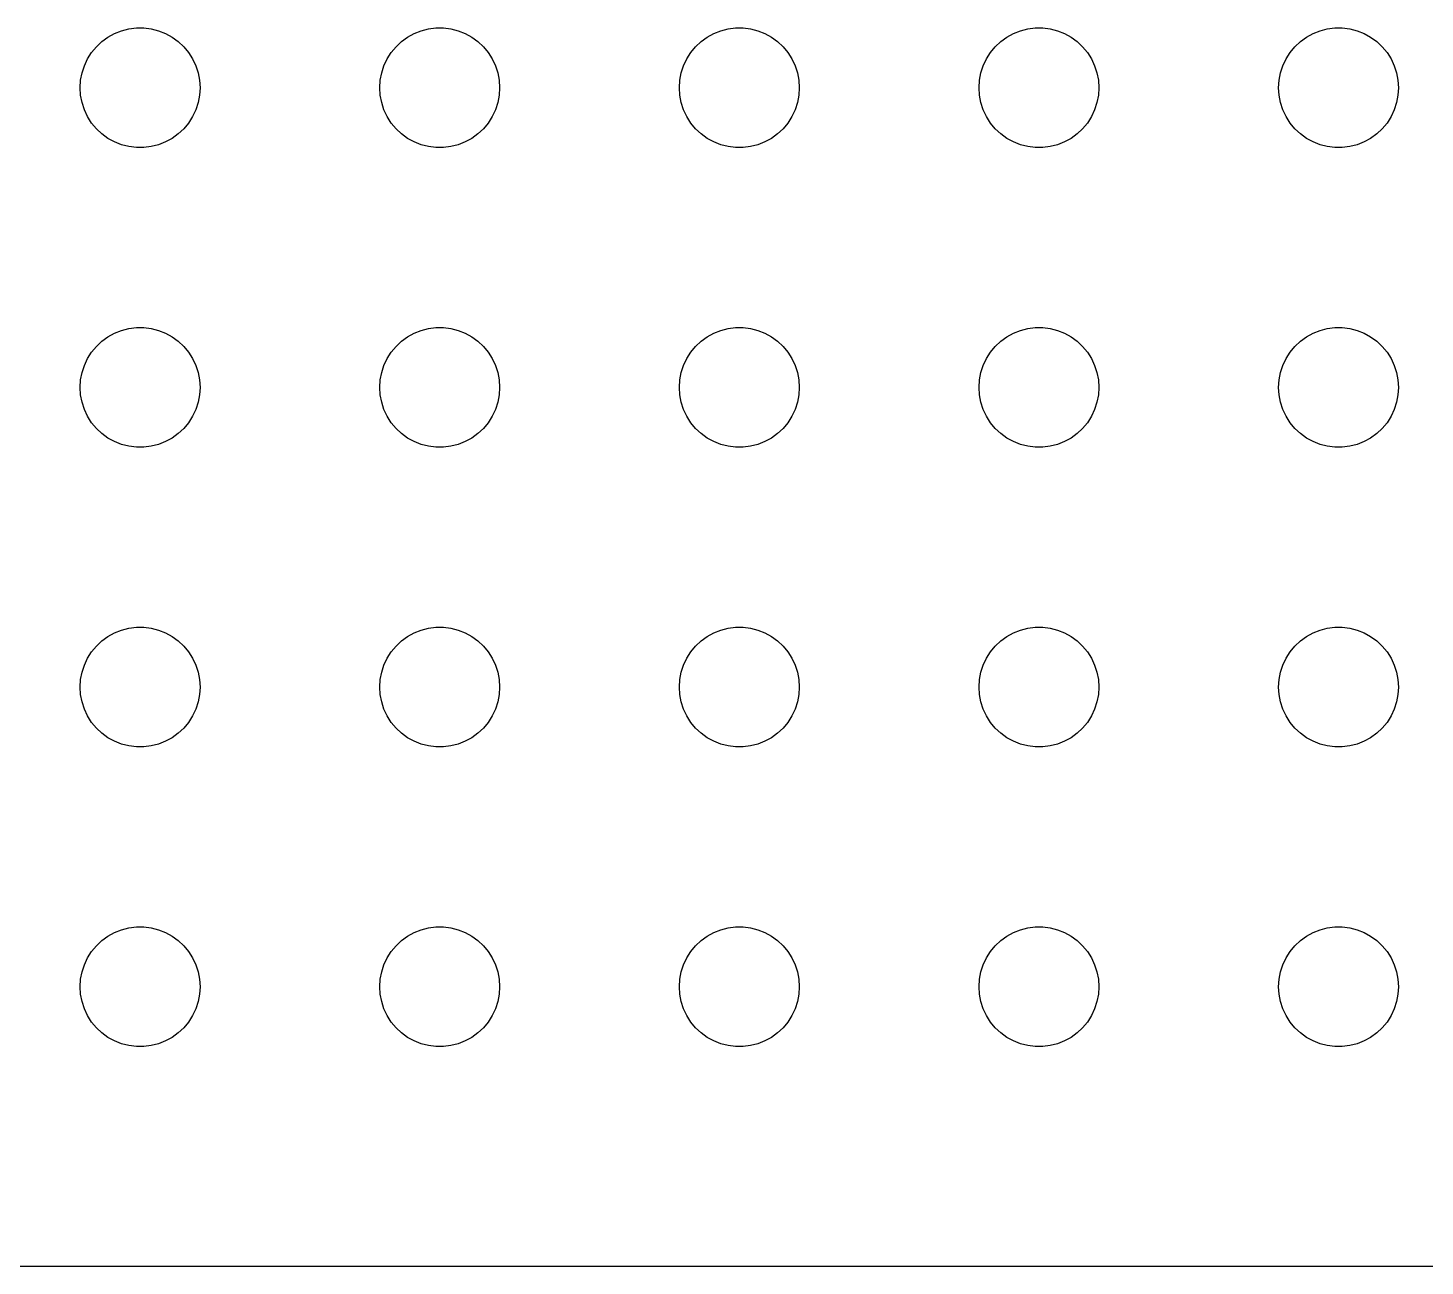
# Model space of a CAD drawing. Header units: metres. Extents: x -134 to 134, y -134 to 134.
# Drawn here: x -70.31 to -35.33, y -134.49 to -103.5 of the extents above; entities that cross this region are included whole.
import ezdxf

# ---------------------------------------------------------------- set-up
doc = ezdxf.new("R2010")
doc.units = ezdxf.units.M

msp = doc.modelspace()

# ---------------------------------------------------------------- linework, layer by layer
for p, q in [((-67.7811, -103.527), (-67.5942, -103.503)), ((-67.5942, -103.503), (-67.4058, -103.503)), ((-67.4058, -103.503), (-67.2189, -103.527)), ((-60.2811, -103.527), (-60.0942, -103.503)), ((-60.0942, -103.503), (-59.9058, -103.503)), ((-59.9058, -103.503), (-59.7189, -103.527)), ((-52.7811, -103.527), (-52.5942, -103.503)), ((-52.5942, -103.503), (-52.4058, -103.503)), ((-52.4058, -103.503), (-52.2189, -103.527)), ((-45.2811, -103.527), (-45.0942, -103.503)), ((-45.0942, -103.503), (-44.9058, -103.503)), ((-44.9058, -103.503), (-44.7189, -103.527)), ((-37.7811, -103.527), (-37.5942, -103.503)), ((-37.5942, -103.503), (-37.4058, -103.503)), ((-37.4058, -103.503), (-37.2189, -103.527)), ((-68.5934, -103.973), (-68.4561, -103.844)), ((-68.4561, -103.844), (-68.3037, -103.734)), ((-68.3037, -103.734), (-68.1387, -103.643)), ((-68.1387, -103.643), (-67.9635, -103.573)), ((-67.9635, -103.573), (-67.7811, -103.527)), ((-67.2189, -103.527), (-67.0365, -103.573)), ((-67.0365, -103.573), (-66.8613, -103.643)), ((-66.8613, -103.643), (-66.6963, -103.734)), ((-66.6963, -103.734), (-66.5439, -103.844)), ((-66.5439, -103.844), (-66.4065, -103.973)), ((-61.0934, -103.973), (-60.9561, -103.844)), ((-60.9561, -103.844), (-60.8037, -103.734)), ((-60.8037, -103.734), (-60.6387, -103.643)), ((-60.6387, -103.643), (-60.4635, -103.573)), ((-60.4635, -103.573), (-60.2811, -103.527)), ((-59.7189, -103.527), (-59.5365, -103.573)), ((-59.5365, -103.573), (-59.3613, -103.643)), ((-59.3613, -103.643), (-59.1963, -103.734)), ((-59.1963, -103.734), (-59.0439, -103.844)), ((-59.0439, -103.844), (-58.9065, -103.973)), ((-53.5934, -103.973), (-53.4561, -103.844)), ((-53.4561, -103.844), (-53.3037, -103.734)), ((-53.3037, -103.734), (-53.1387, -103.643)), ((-53.1387, -103.643), (-52.9635, -103.573)), ((-52.9635, -103.573), (-52.7811, -103.527)), ((-52.2189, -103.527), (-52.0365, -103.573)), ((-52.0365, -103.573), (-51.8613, -103.643)), ((-51.8613, -103.643), (-51.6963, -103.734)), ((-51.6963, -103.734), (-51.5439, -103.844)), ((-51.5439, -103.844), (-51.4065, -103.973)), ((-46.0934, -103.973), (-45.9561, -103.844)), ((-45.9561, -103.844), (-45.8037, -103.734)), ((-45.8037, -103.734), (-45.6387, -103.643)), ((-45.6387, -103.643), (-45.4635, -103.573)), ((-45.4635, -103.573), (-45.2811, -103.527)), ((-44.7189, -103.527), (-44.5365, -103.573)), ((-44.5365, -103.573), (-44.3613, -103.643)), ((-44.3613, -103.643), (-44.1963, -103.734)), ((-44.1963, -103.734), (-44.0439, -103.844)), ((-44.0439, -103.844), (-43.9065, -103.973)), ((-38.5934, -103.973), (-38.4561, -103.844)), ((-38.4561, -103.844), (-38.3037, -103.734)), ((-38.3037, -103.734), (-38.1387, -103.643)), ((-38.1387, -103.643), (-37.9635, -103.573)), ((-37.9635, -103.573), (-37.7811, -103.527)), ((-37.2189, -103.527), (-37.0365, -103.573)), ((-37.0365, -103.573), (-36.8613, -103.643)), ((-36.8613, -103.643), (-36.6963, -103.734)), ((-36.6963, -103.734), (-36.5439, -103.844)), ((-36.5439, -103.844), (-36.4065, -103.973)), ((-68.8145, -104.277), (-68.7135, -104.118)), ((-68.7135, -104.118), (-68.5934, -103.973)), ((-66.4065, -103.973), (-66.2865, -104.118)), ((-66.2865, -104.118), (-66.1855, -104.277)), ((-61.3145, -104.277), (-61.2135, -104.118)), ((-61.2135, -104.118), (-61.0934, -103.973)), ((-58.9065, -103.973), (-58.7865, -104.118)), ((-58.7865, -104.118), (-58.6855, -104.277)), ((-53.8145, -104.277), (-53.7135, -104.118)), ((-53.7135, -104.118), (-53.5934, -103.973)), ((-51.4065, -103.973), (-51.2865, -104.118)), ((-51.2865, -104.118), (-51.1855, -104.277)), ((-46.3145, -104.277), (-46.2135, -104.118)), ((-46.2135, -104.118), (-46.0934, -103.973)), ((-43.9065, -103.973), (-43.7865, -104.118)), ((-43.7865, -104.118), (-43.6855, -104.277)), ((-38.8145, -104.277), (-38.7135, -104.118)), ((-38.7135, -104.118), (-38.5934, -103.973)), ((-36.4065, -103.973), (-36.2865, -104.118)), ((-36.2865, -104.118), (-36.1855, -104.277)), ((-68.9529, -104.627), (-68.8947, -104.448)), ((-68.8947, -104.448), (-68.8145, -104.277)), ((-66.1855, -104.277), (-66.1053, -104.448)), ((-66.1053, -104.448), (-66.0471, -104.627)), ((-61.4529, -104.627), (-61.3947, -104.448)), ((-61.3947, -104.448), (-61.3145, -104.277)), ((-58.6855, -104.277), (-58.6053, -104.448)), ((-58.6053, -104.448), (-58.5471, -104.627)), ((-53.9529, -104.627), (-53.8947, -104.448)), ((-53.8947, -104.448), (-53.8145, -104.277)), ((-51.1855, -104.277), (-51.1053, -104.448)), ((-51.1053, -104.448), (-51.0471, -104.627)), ((-46.4529, -104.627), (-46.3947, -104.448)), ((-46.3947, -104.448), (-46.3145, -104.277)), ((-43.6855, -104.277), (-43.6053, -104.448)), ((-43.6053, -104.448), (-43.5471, -104.627)), ((-38.9529, -104.627), (-38.8947, -104.448)), ((-38.8947, -104.448), (-38.8145, -104.277)), ((-36.1855, -104.277), (-36.1053, -104.448)), ((-36.1053, -104.448), (-36.0471, -104.627)), ((-69, -105), (-68.9882, -104.812)), ((-68.9882, -104.812), (-68.9529, -104.627)), ((-66.0471, -104.627), (-66.0118, -104.812)), ((-66.0118, -104.812), (-66, -105)), ((-61.5, -105), (-61.4882, -104.812)), ((-61.4882, -104.812), (-61.4529, -104.627)), ((-58.5471, -104.627), (-58.5118, -104.812)), ((-58.5118, -104.812), (-58.5, -105)), ((-54, -105), (-53.9882, -104.812)), ((-53.9882, -104.812), (-53.9529, -104.627)), ((-51.0471, -104.627), (-51.0118, -104.812)), ((-51.0118, -104.812), (-51, -105)), ((-46.5, -105), (-46.4882, -104.812)), ((-46.4882, -104.812), (-46.4529, -104.627)), ((-43.5471, -104.627), (-43.5118, -104.812)), ((-43.5118, -104.812), (-43.5, -105)), ((-39, -105), (-38.9882, -104.812)), ((-38.9882, -104.812), (-38.9529, -104.627)), ((-36.0471, -104.627), (-36.0118, -104.812)), ((-36.0118, -104.812), (-36, -105)), ((-68.9882, -105.188), (-69, -105)), ((-68.9529, -105.373), (-68.9882, -105.188)), ((-66.0118, -105.188), (-66.0471, -105.373)), ((-66, -105), (-66.0118, -105.188)), ((-61.4882, -105.188), (-61.5, -105)), ((-61.4529, -105.373), (-61.4882, -105.188)), ((-58.5118, -105.188), (-58.5471, -105.373)), ((-58.5, -105), (-58.5118, -105.188)), ((-53.9882, -105.188), (-54, -105)), ((-53.9529, -105.373), (-53.9882, -105.188)), ((-51.0118, -105.188), (-51.0471, -105.373)), ((-51, -105), (-51.0118, -105.188)), ((-46.4882, -105.188), (-46.5, -105)), ((-46.4529, -105.373), (-46.4882, -105.188)), ((-43.5118, -105.188), (-43.5471, -105.373)), ((-43.5, -105), (-43.5118, -105.188)), ((-38.9882, -105.188), (-39, -105)), ((-38.9529, -105.373), (-38.9882, -105.188)), ((-36.0118, -105.188), (-36.0471, -105.373)), ((-36, -105), (-36.0118, -105.188)), ((-68.8947, -105.552), (-68.9529, -105.373)), ((-68.8145, -105.723), (-68.8947, -105.552)), ((-66.1053, -105.552), (-66.1855, -105.723)), ((-66.0471, -105.373), (-66.1053, -105.552)), ((-61.3947, -105.552), (-61.4529, -105.373)), ((-61.3145, -105.723), (-61.3947, -105.552)), ((-58.6053, -105.552), (-58.6855, -105.723)), ((-58.5471, -105.373), (-58.6053, -105.552)), ((-53.8947, -105.552), (-53.9529, -105.373)), ((-53.8145, -105.723), (-53.8947, -105.552)), ((-51.1053, -105.552), (-51.1855, -105.723)), ((-51.0471, -105.373), (-51.1053, -105.552)), ((-46.3947, -105.552), (-46.4529, -105.373)), ((-46.3145, -105.723), (-46.3947, -105.552)), ((-43.6053, -105.552), (-43.6855, -105.723)), ((-43.5471, -105.373), (-43.6053, -105.552)), ((-38.8947, -105.552), (-38.9529, -105.373)), ((-38.8145, -105.723), (-38.8947, -105.552)), ((-36.1053, -105.552), (-36.1855, -105.723)), ((-36.0471, -105.373), (-36.1053, -105.552)), ((-68.7135, -105.882), (-68.8145, -105.723)), ((-68.5934, -106.027), (-68.7135, -105.882)), ((-66.2865, -105.882), (-66.4065, -106.027)), ((-66.1855, -105.723), (-66.2865, -105.882)), ((-61.2135, -105.882), (-61.3145, -105.723)), ((-61.0934, -106.027), (-61.2135, -105.882)), ((-58.7865, -105.882), (-58.9065, -106.027)), ((-58.6855, -105.723), (-58.7865, -105.882)), ((-53.7135, -105.882), (-53.8145, -105.723)), ((-53.5934, -106.027), (-53.7135, -105.882)), ((-51.2865, -105.882), (-51.4065, -106.027)), ((-51.1855, -105.723), (-51.2865, -105.882)), ((-46.2135, -105.882), (-46.3145, -105.723)), ((-46.0934, -106.027), (-46.2135, -105.882)), ((-43.7865, -105.882), (-43.9065, -106.027)), ((-43.6855, -105.723), (-43.7865, -105.882)), ((-38.7135, -105.882), (-38.8145, -105.723)), ((-38.5934, -106.027), (-38.7135, -105.882)), ((-36.2865, -105.882), (-36.4065, -106.027)), ((-36.1855, -105.723), (-36.2865, -105.882)), ((-68.4561, -106.156), (-68.5934, -106.027)), ((-68.3037, -106.266), (-68.4561, -106.156)), ((-68.1387, -106.357), (-68.3037, -106.266)), ((-66.6963, -106.266), (-66.8613, -106.357)), ((-66.5439, -106.156), (-66.6963, -106.266)), ((-66.4065, -106.027), (-66.5439, -106.156)), ((-60.9561, -106.156), (-61.0934, -106.027)), ((-60.8037, -106.266), (-60.9561, -106.156)), ((-60.6387, -106.357), (-60.8037, -106.266)), ((-59.1963, -106.266), (-59.3613, -106.357)), ((-59.0439, -106.156), (-59.1963, -106.266)), ((-58.9065, -106.027), (-59.0439, -106.156)), ((-53.4561, -106.156), (-53.5934, -106.027)), ((-53.3037, -106.266), (-53.4561, -106.156)), ((-53.1387, -106.357), (-53.3037, -106.266)), ((-51.6963, -106.266), (-51.8613, -106.357)), ((-51.5439, -106.156), (-51.6963, -106.266)), ((-51.4065, -106.027), (-51.5439, -106.156)), ((-45.9561, -106.156), (-46.0934, -106.027)), ((-45.8037, -106.266), (-45.9561, -106.156)), ((-45.6387, -106.357), (-45.8037, -106.266)), ((-44.1963, -106.266), (-44.3613, -106.357)), ((-44.0439, -106.156), (-44.1963, -106.266)), ((-43.9065, -106.027), (-44.0439, -106.156)), ((-38.4561, -106.156), (-38.5934, -106.027)), ((-38.3037, -106.266), (-38.4561, -106.156)), ((-38.1387, -106.357), (-38.3037, -106.266)), ((-36.6963, -106.266), (-36.8613, -106.357)), ((-36.5439, -106.156), (-36.6963, -106.266)), ((-36.4065, -106.027), (-36.5439, -106.156)), ((-67.9635, -106.427), (-68.1387, -106.357)), ((-67.7811, -106.473), (-67.9635, -106.427)), ((-67.5942, -106.497), (-67.7811, -106.473)), ((-67.4058, -106.497), (-67.5942, -106.497)), ((-67.2189, -106.473), (-67.4058, -106.497)), ((-67.0365, -106.427), (-67.2189, -106.473)), ((-66.8613, -106.357), (-67.0365, -106.427)), ((-60.4635, -106.427), (-60.6387, -106.357)), ((-60.2811, -106.473), (-60.4635, -106.427)), ((-60.0942, -106.497), (-60.2811, -106.473)), ((-59.9058, -106.497), (-60.0942, -106.497)), ((-59.7189, -106.473), (-59.9058, -106.497)), ((-59.5365, -106.427), (-59.7189, -106.473)), ((-59.3613, -106.357), (-59.5365, -106.427)), ((-52.9635, -106.427), (-53.1387, -106.357)), ((-52.7811, -106.473), (-52.9635, -106.427)), ((-52.5942, -106.497), (-52.7811, -106.473)), ((-52.4058, -106.497), (-52.5942, -106.497)), ((-52.2189, -106.473), (-52.4058, -106.497)), ((-52.0365, -106.427), (-52.2189, -106.473)), ((-51.8613, -106.357), (-52.0365, -106.427)), ((-45.4635, -106.427), (-45.6387, -106.357)), ((-45.2811, -106.473), (-45.4635, -106.427)), ((-45.0942, -106.497), (-45.2811, -106.473)), ((-44.9058, -106.497), (-45.0942, -106.497)), ((-44.7189, -106.473), (-44.9058, -106.497)), ((-44.5365, -106.427), (-44.7189, -106.473)), ((-44.3613, -106.357), (-44.5365, -106.427)), ((-37.9635, -106.427), (-38.1387, -106.357)), ((-37.7811, -106.473), (-37.9635, -106.427)), ((-37.5942, -106.497), (-37.7811, -106.473)), ((-37.4058, -106.497), (-37.5942, -106.497)), ((-37.2189, -106.473), (-37.4058, -106.497)), ((-37.0365, -106.427), (-37.2189, -106.473)), ((-36.8613, -106.357), (-37.0365, -106.427)), ((-68.3037, -111.234), (-68.1387, -111.143)), ((-68.1387, -111.143), (-67.9635, -111.073)), ((-67.9635, -111.073), (-67.7811, -111.027)), ((-67.7811, -111.027), (-67.5942, -111.003)), ((-67.5942, -111.003), (-67.4058, -111.003)), ((-67.4058, -111.003), (-67.2189, -111.027)), ((-67.2189, -111.027), (-67.0365, -111.073)), ((-67.0365, -111.073), (-66.8613, -111.143)), ((-66.8613, -111.143), (-66.6963, -111.234)), ((-60.8037, -111.234), (-60.6387, -111.143)), ((-60.6387, -111.143), (-60.4635, -111.073)), ((-60.4635, -111.073), (-60.2811, -111.027)), ((-60.2811, -111.027), (-60.0942, -111.003)), ((-60.0942, -111.003), (-59.9058, -111.003)), ((-59.9058, -111.003), (-59.7189, -111.027)), ((-59.7189, -111.027), (-59.5365, -111.073)), ((-59.5365, -111.073), (-59.3613, -111.143)), ((-59.3613, -111.143), (-59.1963, -111.234)), ((-53.3037, -111.234), (-53.1387, -111.143)), ((-53.1387, -111.143), (-52.9635, -111.073)), ((-52.9635, -111.073), (-52.7811, -111.027)), ((-52.7811, -111.027), (-52.5942, -111.003)), ((-52.5942, -111.003), (-52.4058, -111.003)), ((-52.4058, -111.003), (-52.2189, -111.027)), ((-52.2189, -111.027), (-52.0365, -111.073)), ((-52.0365, -111.073), (-51.8613, -111.143)), ((-51.8613, -111.143), (-51.6963, -111.234)), ((-45.8037, -111.234), (-45.6387, -111.143)), ((-45.6387, -111.143), (-45.4635, -111.073)), ((-45.4635, -111.073), (-45.2811, -111.027)), ((-45.2811, -111.027), (-45.0942, -111.003)), ((-45.0942, -111.003), (-44.9058, -111.003)), ((-44.9058, -111.003), (-44.7189, -111.027)), ((-44.7189, -111.027), (-44.5365, -111.073)), ((-44.5365, -111.073), (-44.3613, -111.143)), ((-44.3613, -111.143), (-44.1963, -111.234)), ((-38.3037, -111.234), (-38.1387, -111.143)), ((-38.1387, -111.143), (-37.9635, -111.073)), ((-37.9635, -111.073), (-37.7811, -111.027)), ((-37.7811, -111.027), (-37.5942, -111.003)), ((-37.5942, -111.003), (-37.4058, -111.003)), ((-37.4058, -111.003), (-37.2189, -111.027)), ((-37.2189, -111.027), (-37.0365, -111.073)), ((-37.0365, -111.073), (-36.8613, -111.143)), ((-36.8613, -111.143), (-36.6963, -111.234)), ((-68.7135, -111.618), (-68.5934, -111.473)), ((-68.5934, -111.473), (-68.4561, -111.344)), ((-68.4561, -111.344), (-68.3037, -111.234)), ((-66.6963, -111.234), (-66.5439, -111.344)), ((-66.5439, -111.344), (-66.4065, -111.473)), ((-66.4065, -111.473), (-66.2865, -111.618)), ((-61.2135, -111.618), (-61.0934, -111.473)), ((-61.0934, -111.473), (-60.9561, -111.344)), ((-60.9561, -111.344), (-60.8037, -111.234)), ((-59.1963, -111.234), (-59.0439, -111.344)), ((-59.0439, -111.344), (-58.9065, -111.473)), ((-58.9065, -111.473), (-58.7865, -111.618)), ((-53.7135, -111.618), (-53.5934, -111.473)), ((-53.5934, -111.473), (-53.4561, -111.344)), ((-53.4561, -111.344), (-53.3037, -111.234)), ((-51.6963, -111.234), (-51.5439, -111.344)), ((-51.5439, -111.344), (-51.4065, -111.473)), ((-51.4065, -111.473), (-51.2865, -111.618)), ((-46.2135, -111.618), (-46.0934, -111.473)), ((-46.0934, -111.473), (-45.9561, -111.344)), ((-45.9561, -111.344), (-45.8037, -111.234)), ((-44.1963, -111.234), (-44.0439, -111.344)), ((-44.0439, -111.344), (-43.9065, -111.473)), ((-43.9065, -111.473), (-43.7865, -111.618)), ((-38.7135, -111.618), (-38.5934, -111.473)), ((-38.5934, -111.473), (-38.4561, -111.344)), ((-38.4561, -111.344), (-38.3037, -111.234)), ((-36.6963, -111.234), (-36.5439, -111.344)), ((-36.5439, -111.344), (-36.4065, -111.473)), ((-36.4065, -111.473), (-36.2865, -111.618)), ((-68.8947, -111.948), (-68.8145, -111.777)), ((-68.8145, -111.777), (-68.7135, -111.618)), ((-66.2865, -111.618), (-66.1855, -111.777)), ((-66.1855, -111.777), (-66.1053, -111.948)), ((-61.3947, -111.948), (-61.3145, -111.777)), ((-61.3145, -111.777), (-61.2135, -111.618)), ((-58.7865, -111.618), (-58.6855, -111.777)), ((-58.6855, -111.777), (-58.6053, -111.948)), ((-53.8947, -111.948), (-53.8145, -111.777)), ((-53.8145, -111.777), (-53.7135, -111.618)), ((-51.2865, -111.618), (-51.1855, -111.777)), ((-51.1855, -111.777), (-51.1053, -111.948)), ((-46.3947, -111.948), (-46.3145, -111.777)), ((-46.3145, -111.777), (-46.2135, -111.618)), ((-43.7865, -111.618), (-43.6855, -111.777)), ((-43.6855, -111.777), (-43.6053, -111.948)), ((-38.8947, -111.948), (-38.8145, -111.777)), ((-38.8145, -111.777), (-38.7135, -111.618)), ((-36.2865, -111.618), (-36.1855, -111.777)), ((-36.1855, -111.777), (-36.1053, -111.948)), ((-68.9882, -112.312), (-68.9529, -112.127)), ((-68.9529, -112.127), (-68.8947, -111.948)), ((-66.1053, -111.948), (-66.0471, -112.127)), ((-66.0471, -112.127), (-66.0118, -112.312)), ((-61.4882, -112.312), (-61.4529, -112.127)), ((-61.4529, -112.127), (-61.3947, -111.948)), ((-58.6053, -111.948), (-58.5471, -112.127)), ((-58.5471, -112.127), (-58.5118, -112.312)), ((-53.9882, -112.312), (-53.9529, -112.127)), ((-53.9529, -112.127), (-53.8947, -111.948)), ((-51.1053, -111.948), (-51.0471, -112.127)), ((-51.0471, -112.127), (-51.0118, -112.312)), ((-46.4882, -112.312), (-46.4529, -112.127)), ((-46.4529, -112.127), (-46.3947, -111.948)), ((-43.6053, -111.948), (-43.5471, -112.127)), ((-43.5471, -112.127), (-43.5118, -112.312)), ((-38.9882, -112.312), (-38.9529, -112.127)), ((-38.9529, -112.127), (-38.8947, -111.948)), ((-36.1053, -111.948), (-36.0471, -112.127)), ((-36.0471, -112.127), (-36.0118, -112.312)), ((-69, -112.5), (-68.9882, -112.312)), ((-68.9882, -112.688), (-69, -112.5)), ((-66.0118, -112.312), (-66, -112.5)), ((-66, -112.5), (-66.0118, -112.688)), ((-61.5, -112.5), (-61.4882, -112.312)), ((-61.4882, -112.688), (-61.5, -112.5)), ((-58.5118, -112.312), (-58.5, -112.5)), ((-58.5, -112.5), (-58.5118, -112.688)), ((-54, -112.5), (-53.9882, -112.312)), ((-53.9882, -112.688), (-54, -112.5)), ((-51.0118, -112.312), (-51, -112.5)), ((-51, -112.5), (-51.0118, -112.688)), ((-46.5, -112.5), (-46.4882, -112.312)), ((-46.4882, -112.688), (-46.5, -112.5)), ((-43.5118, -112.312), (-43.5, -112.5)), ((-43.5, -112.5), (-43.5118, -112.688)), ((-39, -112.5), (-38.9882, -112.312)), ((-38.9882, -112.688), (-39, -112.5)), ((-36.0118, -112.312), (-36, -112.5)), ((-36, -112.5), (-36.0118, -112.688)), ((-68.9529, -112.873), (-68.9882, -112.688)), ((-68.8947, -113.052), (-68.9529, -112.873)), ((-66.0471, -112.873), (-66.1053, -113.052)), ((-66.0118, -112.688), (-66.0471, -112.873)), ((-61.4529, -112.873), (-61.4882, -112.688)), ((-61.3947, -113.052), (-61.4529, -112.873)), ((-58.5471, -112.873), (-58.6053, -113.052)), ((-58.5118, -112.688), (-58.5471, -112.873)), ((-53.9529, -112.873), (-53.9882, -112.688)), ((-53.8947, -113.052), (-53.9529, -112.873)), ((-51.0471, -112.873), (-51.1053, -113.052)), ((-51.0118, -112.688), (-51.0471, -112.873)), ((-46.4529, -112.873), (-46.4882, -112.688)), ((-46.3947, -113.052), (-46.4529, -112.873)), ((-43.5471, -112.873), (-43.6053, -113.052)), ((-43.5118, -112.688), (-43.5471, -112.873)), ((-38.9529, -112.873), (-38.9882, -112.688)), ((-38.8947, -113.052), (-38.9529, -112.873)), ((-36.0471, -112.873), (-36.1053, -113.052)), ((-36.0118, -112.688), (-36.0471, -112.873)), ((-68.8145, -113.223), (-68.8947, -113.052)), ((-68.7135, -113.382), (-68.8145, -113.223)), ((-66.1855, -113.223), (-66.2865, -113.382)), ((-66.1053, -113.052), (-66.1855, -113.223)), ((-61.3145, -113.223), (-61.3947, -113.052)), ((-61.2135, -113.382), (-61.3145, -113.223)), ((-58.6855, -113.223), (-58.7865, -113.382)), ((-58.6053, -113.052), (-58.6855, -113.223)), ((-53.8145, -113.223), (-53.8947, -113.052)), ((-53.7135, -113.382), (-53.8145, -113.223)), ((-51.1855, -113.223), (-51.2865, -113.382)), ((-51.1053, -113.052), (-51.1855, -113.223)), ((-46.3145, -113.223), (-46.3947, -113.052)), ((-46.2135, -113.382), (-46.3145, -113.223)), ((-43.6855, -113.223), (-43.7865, -113.382)), ((-43.6053, -113.052), (-43.6855, -113.223)), ((-38.8145, -113.223), (-38.8947, -113.052)), ((-38.7135, -113.382), (-38.8145, -113.223)), ((-36.1855, -113.223), (-36.2865, -113.382)), ((-36.1053, -113.052), (-36.1855, -113.223)), ((-68.5934, -113.527), (-68.7135, -113.382)), ((-68.4561, -113.656), (-68.5934, -113.527)), ((-68.3037, -113.766), (-68.4561, -113.656)), ((-66.5439, -113.656), (-66.6963, -113.766)), ((-66.4065, -113.527), (-66.5439, -113.656)), ((-66.2865, -113.382), (-66.4065, -113.527)), ((-61.0934, -113.527), (-61.2135, -113.382)), ((-60.9561, -113.656), (-61.0934, -113.527)), ((-60.8037, -113.766), (-60.9561, -113.656)), ((-59.0439, -113.656), (-59.1963, -113.766)), ((-58.9065, -113.527), (-59.0439, -113.656)), ((-58.7865, -113.382), (-58.9065, -113.527)), ((-53.5934, -113.527), (-53.7135, -113.382)), ((-53.4561, -113.656), (-53.5934, -113.527)), ((-53.3037, -113.766), (-53.4561, -113.656)), ((-51.5439, -113.656), (-51.6963, -113.766)), ((-51.4065, -113.527), (-51.5439, -113.656)), ((-51.2865, -113.382), (-51.4065, -113.527)), ((-46.0934, -113.527), (-46.2135, -113.382)), ((-45.9561, -113.656), (-46.0934, -113.527)), ((-45.8037, -113.766), (-45.9561, -113.656)), ((-44.0439, -113.656), (-44.1963, -113.766)), ((-43.9065, -113.527), (-44.0439, -113.656)), ((-43.7865, -113.382), (-43.9065, -113.527)), ((-38.5934, -113.527), (-38.7135, -113.382)), ((-38.4561, -113.656), (-38.5934, -113.527)), ((-38.3037, -113.766), (-38.4561, -113.656)), ((-36.5439, -113.656), (-36.6963, -113.766)), ((-36.4065, -113.527), (-36.5439, -113.656)), ((-36.2865, -113.382), (-36.4065, -113.527)), ((-68.1387, -113.857), (-68.3037, -113.766)), ((-67.9635, -113.927), (-68.1387, -113.857)), ((-67.7811, -113.973), (-67.9635, -113.927)), ((-67.5942, -113.997), (-67.7811, -113.973)), ((-67.4058, -113.997), (-67.5942, -113.997)), ((-67.2189, -113.973), (-67.4058, -113.997)), ((-67.0365, -113.927), (-67.2189, -113.973)), ((-66.8613, -113.857), (-67.0365, -113.927)), ((-66.6963, -113.766), (-66.8613, -113.857)), ((-60.6387, -113.857), (-60.8037, -113.766)), ((-60.4635, -113.927), (-60.6387, -113.857)), ((-60.2811, -113.973), (-60.4635, -113.927)), ((-60.0942, -113.997), (-60.2811, -113.973)), ((-59.9058, -113.997), (-60.0942, -113.997)), ((-59.7189, -113.973), (-59.9058, -113.997)), ((-59.5365, -113.927), (-59.7189, -113.973)), ((-59.3613, -113.857), (-59.5365, -113.927)), ((-59.1963, -113.766), (-59.3613, -113.857)), ((-53.1387, -113.857), (-53.3037, -113.766)), ((-52.9635, -113.927), (-53.1387, -113.857)), ((-52.7811, -113.973), (-52.9635, -113.927)), ((-52.5942, -113.997), (-52.7811, -113.973)), ((-52.4058, -113.997), (-52.5942, -113.997)), ((-52.2189, -113.973), (-52.4058, -113.997)), ((-52.0365, -113.927), (-52.2189, -113.973)), ((-51.8613, -113.857), (-52.0365, -113.927)), ((-51.6963, -113.766), (-51.8613, -113.857)), ((-45.6387, -113.857), (-45.8037, -113.766)), ((-45.4635, -113.927), (-45.6387, -113.857)), ((-45.2811, -113.973), (-45.4635, -113.927)), ((-45.0942, -113.997), (-45.2811, -113.973)), ((-44.9058, -113.997), (-45.0942, -113.997)), ((-44.7189, -113.973), (-44.9058, -113.997)), ((-44.5365, -113.927), (-44.7189, -113.973)), ((-44.3613, -113.857), (-44.5365, -113.927)), ((-44.1963, -113.766), (-44.3613, -113.857)), ((-38.1387, -113.857), (-38.3037, -113.766)), ((-37.9635, -113.927), (-38.1387, -113.857)), ((-37.7811, -113.973), (-37.9635, -113.927)), ((-37.5942, -113.997), (-37.7811, -113.973)), ((-37.4058, -113.997), (-37.5942, -113.997)), ((-37.2189, -113.973), (-37.4058, -113.997)), ((-37.0365, -113.927), (-37.2189, -113.973)), ((-36.8613, -113.857), (-37.0365, -113.927)), ((-36.6963, -113.766), (-36.8613, -113.857)), ((-67.9635, -118.573), (-67.7811, -118.527)), ((-67.7811, -118.527), (-67.5942, -118.503)), ((-67.5942, -118.503), (-67.4058, -118.503)), ((-67.4058, -118.503), (-67.2189, -118.527)), ((-67.2189, -118.527), (-67.0365, -118.573)), ((-60.4635, -118.573), (-60.2811, -118.527)), ((-60.2811, -118.527), (-60.0942, -118.503)), ((-60.0942, -118.503), (-59.9058, -118.503)), ((-59.9058, -118.503), (-59.7189, -118.527)), ((-59.7189, -118.527), (-59.5365, -118.573)), ((-52.9635, -118.573), (-52.7811, -118.527)), ((-52.7811, -118.527), (-52.5942, -118.503)), ((-52.5942, -118.503), (-52.4058, -118.503)), ((-52.4058, -118.503), (-52.2189, -118.527)), ((-52.2189, -118.527), (-52.0365, -118.573)), ((-45.4635, -118.573), (-45.2811, -118.527)), ((-45.2811, -118.527), (-45.0942, -118.503)), ((-45.0942, -118.503), (-44.9058, -118.503)), ((-44.9058, -118.503), (-44.7189, -118.527)), ((-44.7189, -118.527), (-44.5365, -118.573)), ((-37.9635, -118.573), (-37.7811, -118.527)), ((-37.7811, -118.527), (-37.5942, -118.503)), ((-37.5942, -118.503), (-37.4058, -118.503)), ((-37.4058, -118.503), (-37.2189, -118.527)), ((-37.2189, -118.527), (-37.0365, -118.573)), ((-68.5934, -118.973), (-68.4561, -118.844)), ((-68.4561, -118.844), (-68.3037, -118.734)), ((-68.3037, -118.734), (-68.1387, -118.643)), ((-68.1387, -118.643), (-67.9635, -118.573)), ((-67.0365, -118.573), (-66.8613, -118.643)), ((-66.8613, -118.643), (-66.6963, -118.734)), ((-66.6963, -118.734), (-66.5439, -118.844)), ((-66.5439, -118.844), (-66.4065, -118.973)), ((-61.0934, -118.973), (-60.9561, -118.844)), ((-60.9561, -118.844), (-60.8037, -118.734)), ((-60.8037, -118.734), (-60.6387, -118.643)), ((-60.6387, -118.643), (-60.4635, -118.573)), ((-59.5365, -118.573), (-59.3613, -118.643)), ((-59.3613, -118.643), (-59.1963, -118.734)), ((-59.1963, -118.734), (-59.0439, -118.844)), ((-59.0439, -118.844), (-58.9065, -118.973)), ((-53.5934, -118.973), (-53.4561, -118.844)), ((-53.4561, -118.844), (-53.3037, -118.734)), ((-53.3037, -118.734), (-53.1387, -118.643)), ((-53.1387, -118.643), (-52.9635, -118.573)), ((-52.0365, -118.573), (-51.8613, -118.643)), ((-51.8613, -118.643), (-51.6963, -118.734)), ((-51.6963, -118.734), (-51.5439, -118.844)), ((-51.5439, -118.844), (-51.4065, -118.973)), ((-46.0934, -118.973), (-45.9561, -118.844)), ((-45.9561, -118.844), (-45.8037, -118.734)), ((-45.8037, -118.734), (-45.6387, -118.643)), ((-45.6387, -118.643), (-45.4635, -118.573)), ((-44.5365, -118.573), (-44.3613, -118.643)), ((-44.3613, -118.643), (-44.1963, -118.734)), ((-44.1963, -118.734), (-44.0439, -118.844)), ((-44.0439, -118.844), (-43.9065, -118.973)), ((-38.5934, -118.973), (-38.4561, -118.844)), ((-38.4561, -118.844), (-38.3037, -118.734)), ((-38.3037, -118.734), (-38.1387, -118.643)), ((-38.1387, -118.643), (-37.9635, -118.573)), ((-37.0365, -118.573), (-36.8613, -118.643)), ((-36.8613, -118.643), (-36.6963, -118.734)), ((-36.6963, -118.734), (-36.5439, -118.844)), ((-36.5439, -118.844), (-36.4065, -118.973)), ((-68.8145, -119.277), (-68.7135, -119.118)), ((-68.7135, -119.118), (-68.5934, -118.973)), ((-66.4065, -118.973), (-66.2865, -119.118)), ((-66.2865, -119.118), (-66.1855, -119.277)), ((-61.3145, -119.277), (-61.2135, -119.118)), ((-61.2135, -119.118), (-61.0934, -118.973)), ((-58.9065, -118.973), (-58.7865, -119.118)), ((-58.7865, -119.118), (-58.6855, -119.277)), ((-53.8145, -119.277), (-53.7135, -119.118)), ((-53.7135, -119.118), (-53.5934, -118.973)), ((-51.4065, -118.973), (-51.2865, -119.118)), ((-51.2865, -119.118), (-51.1855, -119.277)), ((-46.3145, -119.277), (-46.2135, -119.118)), ((-46.2135, -119.118), (-46.0934, -118.973)), ((-43.9065, -118.973), (-43.7865, -119.118)), ((-43.7865, -119.118), (-43.6855, -119.277)), ((-38.8145, -119.277), (-38.7135, -119.118)), ((-38.7135, -119.118), (-38.5934, -118.973)), ((-36.4065, -118.973), (-36.2865, -119.118)), ((-36.2865, -119.118), (-36.1855, -119.277)), ((-68.9529, -119.627), (-68.8947, -119.448)), ((-68.8947, -119.448), (-68.8145, -119.277)), ((-66.1855, -119.277), (-66.1053, -119.448)), ((-66.1053, -119.448), (-66.0471, -119.627)), ((-61.4529, -119.627), (-61.3947, -119.448)), ((-61.3947, -119.448), (-61.3145, -119.277)), ((-58.6855, -119.277), (-58.6053, -119.448)), ((-58.6053, -119.448), (-58.5471, -119.627)), ((-53.9529, -119.627), (-53.8947, -119.448)), ((-53.8947, -119.448), (-53.8145, -119.277)), ((-51.1855, -119.277), (-51.1053, -119.448)), ((-51.1053, -119.448), (-51.0471, -119.627)), ((-46.4529, -119.627), (-46.3947, -119.448)), ((-46.3947, -119.448), (-46.3145, -119.277)), ((-43.6855, -119.277), (-43.6053, -119.448)), ((-43.6053, -119.448), (-43.5471, -119.627)), ((-38.9529, -119.627), (-38.8947, -119.448)), ((-38.8947, -119.448), (-38.8145, -119.277)), ((-36.1855, -119.277), (-36.1053, -119.448)), ((-36.1053, -119.448), (-36.0471, -119.627)), ((-69, -120), (-68.9882, -119.812)), ((-68.9882, -119.812), (-68.9529, -119.627)), ((-66.0471, -119.627), (-66.0118, -119.812)), ((-66.0118, -119.812), (-66, -120)), ((-61.5, -120), (-61.4882, -119.812)), ((-61.4882, -119.812), (-61.4529, -119.627)), ((-58.5471, -119.627), (-58.5118, -119.812)), ((-58.5118, -119.812), (-58.5, -120)), ((-54, -120), (-53.9882, -119.812)), ((-53.9882, -119.812), (-53.9529, -119.627)), ((-51.0471, -119.627), (-51.0118, -119.812)), ((-51.0118, -119.812), (-51, -120)), ((-46.5, -120), (-46.4882, -119.812)), ((-46.4882, -119.812), (-46.4529, -119.627)), ((-43.5471, -119.627), (-43.5118, -119.812)), ((-43.5118, -119.812), (-43.5, -120)), ((-39, -120), (-38.9882, -119.812)), ((-38.9882, -119.812), (-38.9529, -119.627)), ((-36.0471, -119.627), (-36.0118, -119.812)), ((-36.0118, -119.812), (-36, -120)), ((-68.9882, -120.188), (-69, -120)), ((-68.9529, -120.373), (-68.9882, -120.188)), ((-66.0118, -120.188), (-66.0471, -120.373)), ((-66, -120), (-66.0118, -120.188)), ((-61.4882, -120.188), (-61.5, -120)), ((-61.4529, -120.373), (-61.4882, -120.188)), ((-58.5118, -120.188), (-58.5471, -120.373)), ((-58.5, -120), (-58.5118, -120.188)), ((-53.9882, -120.188), (-54, -120)), ((-53.9529, -120.373), (-53.9882, -120.188)), ((-51.0118, -120.188), (-51.0471, -120.373)), ((-51, -120), (-51.0118, -120.188)), ((-46.4882, -120.188), (-46.5, -120)), ((-46.4529, -120.373), (-46.4882, -120.188)), ((-43.5118, -120.188), (-43.5471, -120.373)), ((-43.5, -120), (-43.5118, -120.188)), ((-38.9882, -120.188), (-39, -120)), ((-38.9529, -120.373), (-38.9882, -120.188)), ((-36.0118, -120.188), (-36.0471, -120.373)), ((-36, -120), (-36.0118, -120.188)), ((-68.8947, -120.552), (-68.9529, -120.373)), ((-68.8145, -120.723), (-68.8947, -120.552)), ((-66.1053, -120.552), (-66.1855, -120.723)), ((-66.0471, -120.373), (-66.1053, -120.552)), ((-61.3947, -120.552), (-61.4529, -120.373)), ((-61.3145, -120.723), (-61.3947, -120.552)), ((-58.6053, -120.552), (-58.6855, -120.723)), ((-58.5471, -120.373), (-58.6053, -120.552)), ((-53.8947, -120.552), (-53.9529, -120.373)), ((-53.8145, -120.723), (-53.8947, -120.552)), ((-51.1053, -120.552), (-51.1855, -120.723)), ((-51.0471, -120.373), (-51.1053, -120.552)), ((-46.3947, -120.552), (-46.4529, -120.373)), ((-46.3145, -120.723), (-46.3947, -120.552)), ((-43.6053, -120.552), (-43.6855, -120.723)), ((-43.5471, -120.373), (-43.6053, -120.552)), ((-38.8947, -120.552), (-38.9529, -120.373)), ((-38.8145, -120.723), (-38.8947, -120.552)), ((-36.1053, -120.552), (-36.1855, -120.723)), ((-36.0471, -120.373), (-36.1053, -120.552)), ((-68.7135, -120.882), (-68.8145, -120.723)), ((-68.5934, -121.027), (-68.7135, -120.882)), ((-66.2865, -120.882), (-66.4065, -121.027)), ((-66.1855, -120.723), (-66.2865, -120.882)), ((-61.2135, -120.882), (-61.3145, -120.723)), ((-61.0934, -121.027), (-61.2135, -120.882)), ((-58.7865, -120.882), (-58.9065, -121.027)), ((-58.6855, -120.723), (-58.7865, -120.882)), ((-53.7135, -120.882), (-53.8145, -120.723)), ((-53.5934, -121.027), (-53.7135, -120.882)), ((-51.2865, -120.882), (-51.4065, -121.027)), ((-51.1855, -120.723), (-51.2865, -120.882)), ((-46.2135, -120.882), (-46.3145, -120.723)), ((-46.0934, -121.027), (-46.2135, -120.882)), ((-43.7865, -120.882), (-43.9065, -121.027)), ((-43.6855, -120.723), (-43.7865, -120.882)), ((-38.7135, -120.882), (-38.8145, -120.723)), ((-38.5934, -121.027), (-38.7135, -120.882)), ((-36.2865, -120.882), (-36.4065, -121.027)), ((-36.1855, -120.723), (-36.2865, -120.882)), ((-68.4561, -121.156), (-68.5934, -121.027)), ((-68.3037, -121.266), (-68.4561, -121.156)), ((-68.1387, -121.357), (-68.3037, -121.266)), ((-66.6963, -121.266), (-66.8613, -121.357)), ((-66.5439, -121.156), (-66.6963, -121.266)), ((-66.4065, -121.027), (-66.5439, -121.156)), ((-60.9561, -121.156), (-61.0934, -121.027)), ((-60.8037, -121.266), (-60.9561, -121.156)), ((-60.6387, -121.357), (-60.8037, -121.266)), ((-59.1963, -121.266), (-59.3613, -121.357)), ((-59.0439, -121.156), (-59.1963, -121.266)), ((-58.9065, -121.027), (-59.0439, -121.156)), ((-53.4561, -121.156), (-53.5934, -121.027)), ((-53.3037, -121.266), (-53.4561, -121.156)), ((-53.1387, -121.357), (-53.3037, -121.266)), ((-51.6963, -121.266), (-51.8613, -121.357)), ((-51.5439, -121.156), (-51.6963, -121.266)), ((-51.4065, -121.027), (-51.5439, -121.156)), ((-45.9561, -121.156), (-46.0934, -121.027)), ((-45.8037, -121.266), (-45.9561, -121.156)), ((-45.6387, -121.357), (-45.8037, -121.266)), ((-44.1963, -121.266), (-44.3613, -121.357)), ((-44.0439, -121.156), (-44.1963, -121.266)), ((-43.9065, -121.027), (-44.0439, -121.156)), ((-38.4561, -121.156), (-38.5934, -121.027)), ((-38.3037, -121.266), (-38.4561, -121.156)), ((-38.1387, -121.357), (-38.3037, -121.266)), ((-36.6963, -121.266), (-36.8613, -121.357)), ((-36.5439, -121.156), (-36.6963, -121.266)), ((-36.4065, -121.027), (-36.5439, -121.156)), ((-67.9635, -121.427), (-68.1387, -121.357)), ((-67.7811, -121.473), (-67.9635, -121.427)), ((-67.5942, -121.497), (-67.7811, -121.473)), ((-67.4058, -121.497), (-67.5942, -121.497)), ((-67.2189, -121.473), (-67.4058, -121.497)), ((-67.0365, -121.427), (-67.2189, -121.473)), ((-66.8613, -121.357), (-67.0365, -121.427)), ((-60.4635, -121.427), (-60.6387, -121.357)), ((-60.2811, -121.473), (-60.4635, -121.427)), ((-60.0942, -121.497), (-60.2811, -121.473)), ((-59.9058, -121.497), (-60.0942, -121.497)), ((-59.7189, -121.473), (-59.9058, -121.497)), ((-59.5365, -121.427), (-59.7189, -121.473)), ((-59.3613, -121.357), (-59.5365, -121.427)), ((-52.9635, -121.427), (-53.1387, -121.357)), ((-52.7811, -121.473), (-52.9635, -121.427)), ((-52.5942, -121.497), (-52.7811, -121.473)), ((-52.4058, -121.497), (-52.5942, -121.497)), ((-52.2189, -121.473), (-52.4058, -121.497)), ((-52.0365, -121.427), (-52.2189, -121.473)), ((-51.8613, -121.357), (-52.0365, -121.427)), ((-45.4635, -121.427), (-45.6387, -121.357)), ((-45.2811, -121.473), (-45.4635, -121.427)), ((-45.0942, -121.497), (-45.2811, -121.473)), ((-44.9058, -121.497), (-45.0942, -121.497)), ((-44.7189, -121.473), (-44.9058, -121.497)), ((-44.5365, -121.427), (-44.7189, -121.473)), ((-44.3613, -121.357), (-44.5365, -121.427)), ((-37.9635, -121.427), (-38.1387, -121.357)), ((-37.7811, -121.473), (-37.9635, -121.427)), ((-37.5942, -121.497), (-37.7811, -121.473)), ((-37.4058, -121.497), (-37.5942, -121.497)), ((-37.2189, -121.473), (-37.4058, -121.497)), ((-37.0365, -121.427), (-37.2189, -121.473)), ((-36.8613, -121.357), (-37.0365, -121.427)), ((-68.4561, -126.344), (-68.3037, -126.234)), ((-68.3037, -126.234), (-68.1387, -126.143)), ((-68.1387, -126.143), (-67.9635, -126.073)), ((-67.9635, -126.073), (-67.7811, -126.027)), ((-67.7811, -126.027), (-67.5942, -126.003)), ((-67.5942, -126.003), (-67.4058, -126.003)), ((-67.4058, -126.003), (-67.2189, -126.027)), ((-67.2189, -126.027), (-67.0365, -126.073)), ((-67.0365, -126.073), (-66.8613, -126.143)), ((-66.8613, -126.143), (-66.6963, -126.234)), ((-66.6963, -126.234), (-66.5439, -126.344)), ((-60.9561, -126.344), (-60.8037, -126.234)), ((-60.8037, -126.234), (-60.6387, -126.143)), ((-60.6387, -126.143), (-60.4635, -126.073)), ((-60.4635, -126.073), (-60.2811, -126.027)), ((-60.2811, -126.027), (-60.0942, -126.003)), ((-60.0942, -126.003), (-59.9058, -126.003)), ((-59.9058, -126.003), (-59.7189, -126.027)), ((-59.7189, -126.027), (-59.5365, -126.073)), ((-59.5365, -126.073), (-59.3613, -126.143)), ((-59.3613, -126.143), (-59.1963, -126.234)), ((-59.1963, -126.234), (-59.0439, -126.344)), ((-53.4561, -126.344), (-53.3037, -126.234)), ((-53.3037, -126.234), (-53.1387, -126.143)), ((-53.1387, -126.143), (-52.9635, -126.073)), ((-52.9635, -126.073), (-52.7811, -126.027)), ((-52.7811, -126.027), (-52.5942, -126.003)), ((-52.5942, -126.003), (-52.4058, -126.003)), ((-52.4058, -126.003), (-52.2189, -126.027)), ((-52.2189, -126.027), (-52.0365, -126.073)), ((-52.0365, -126.073), (-51.8613, -126.143)), ((-51.8613, -126.143), (-51.6963, -126.234)), ((-51.6963, -126.234), (-51.5439, -126.344)), ((-45.9561, -126.344), (-45.8037, -126.234)), ((-45.8037, -126.234), (-45.6387, -126.143)), ((-45.6387, -126.143), (-45.4635, -126.073)), ((-45.4635, -126.073), (-45.2811, -126.027)), ((-45.2811, -126.027), (-45.0942, -126.003)), ((-45.0942, -126.003), (-44.9058, -126.003)), ((-44.9058, -126.003), (-44.7189, -126.027)), ((-44.7189, -126.027), (-44.5365, -126.073)), ((-44.5365, -126.073), (-44.3613, -126.143)), ((-44.3613, -126.143), (-44.1963, -126.234)), ((-44.1963, -126.234), (-44.0439, -126.344)), ((-38.4561, -126.344), (-38.3037, -126.234)), ((-38.3037, -126.234), (-38.1387, -126.143)), ((-38.1387, -126.143), (-37.9635, -126.073)), ((-37.9635, -126.073), (-37.7811, -126.027)), ((-37.7811, -126.027), (-37.5942, -126.003)), ((-37.5942, -126.003), (-37.4058, -126.003)), ((-37.4058, -126.003), (-37.2189, -126.027)), ((-37.2189, -126.027), (-37.0365, -126.073)), ((-37.0365, -126.073), (-36.8613, -126.143)), ((-36.8613, -126.143), (-36.6963, -126.234)), ((-36.6963, -126.234), (-36.5439, -126.344)), ((-68.7135, -126.618), (-68.5934, -126.473)), ((-68.5934, -126.473), (-68.4561, -126.344)), ((-66.5439, -126.344), (-66.4065, -126.473)), ((-66.4065, -126.473), (-66.2865, -126.618)), ((-61.2135, -126.618), (-61.0934, -126.473)), ((-61.0934, -126.473), (-60.9561, -126.344)), ((-59.0439, -126.344), (-58.9065, -126.473)), ((-58.9065, -126.473), (-58.7865, -126.618)), ((-53.7135, -126.618), (-53.5934, -126.473)), ((-53.5934, -126.473), (-53.4561, -126.344)), ((-51.5439, -126.344), (-51.4065, -126.473)), ((-51.4065, -126.473), (-51.2865, -126.618)), ((-46.2135, -126.618), (-46.0934, -126.473)), ((-46.0934, -126.473), (-45.9561, -126.344)), ((-44.0439, -126.344), (-43.9065, -126.473)), ((-43.9065, -126.473), (-43.7865, -126.618)), ((-38.7135, -126.618), (-38.5934, -126.473)), ((-38.5934, -126.473), (-38.4561, -126.344)), ((-36.5439, -126.344), (-36.4065, -126.473)), ((-36.4065, -126.473), (-36.2865, -126.618)), ((-68.9529, -127.127), (-68.8947, -126.948)), ((-68.8947, -126.948), (-68.8145, -126.777)), ((-68.8145, -126.777), (-68.7135, -126.618)), ((-66.2865, -126.618), (-66.1855, -126.777)), ((-66.1855, -126.777), (-66.1053, -126.948)), ((-66.1053, -126.948), (-66.0471, -127.127)), ((-61.4529, -127.127), (-61.3947, -126.948)), ((-61.3947, -126.948), (-61.3145, -126.777)), ((-61.3145, -126.777), (-61.2135, -126.618)), ((-58.7865, -126.618), (-58.6855, -126.777)), ((-58.6855, -126.777), (-58.6053, -126.948)), ((-58.6053, -126.948), (-58.5471, -127.127)), ((-53.9529, -127.127), (-53.8947, -126.948)), ((-53.8947, -126.948), (-53.8145, -126.777)), ((-53.8145, -126.777), (-53.7135, -126.618)), ((-51.2865, -126.618), (-51.1855, -126.777)), ((-51.1855, -126.777), (-51.1053, -126.948)), ((-51.1053, -126.948), (-51.0471, -127.127)), ((-46.4529, -127.127), (-46.3947, -126.948)), ((-46.3947, -126.948), (-46.3145, -126.777)), ((-46.3145, -126.777), (-46.2135, -126.618)), ((-43.7865, -126.618), (-43.6855, -126.777)), ((-43.6855, -126.777), (-43.6053, -126.948)), ((-43.6053, -126.948), (-43.5471, -127.127)), ((-38.9529, -127.127), (-38.8947, -126.948)), ((-38.8947, -126.948), (-38.8145, -126.777)), ((-38.8145, -126.777), (-38.7135, -126.618)), ((-36.2865, -126.618), (-36.1855, -126.777)), ((-36.1855, -126.777), (-36.1053, -126.948)), ((-36.1053, -126.948), (-36.0471, -127.127)), ((-68.9882, -127.312), (-68.9529, -127.127)), ((-66.0471, -127.127), (-66.0118, -127.312)), ((-61.4882, -127.312), (-61.4529, -127.127)), ((-58.5471, -127.127), (-58.5118, -127.312)), ((-53.9882, -127.312), (-53.9529, -127.127)), ((-51.0471, -127.127), (-51.0118, -127.312)), ((-46.4882, -127.312), (-46.4529, -127.127)), ((-43.5471, -127.127), (-43.5118, -127.312)), ((-38.9882, -127.312), (-38.9529, -127.127)), ((-36.0471, -127.127), (-36.0118, -127.312)), ((-69, -127.5), (-68.9882, -127.312)), ((-68.9882, -127.688), (-69, -127.5)), ((-66.0118, -127.312), (-66, -127.5)), ((-66, -127.5), (-66.0118, -127.688)), ((-61.5, -127.5), (-61.4882, -127.312)), ((-61.4882, -127.688), (-61.5, -127.5)), ((-58.5118, -127.312), (-58.5, -127.5)), ((-58.5, -127.5), (-58.5118, -127.688)), ((-54, -127.5), (-53.9882, -127.312)), ((-53.9882, -127.688), (-54, -127.5)), ((-51.0118, -127.312), (-51, -127.5)), ((-51, -127.5), (-51.0118, -127.688)), ((-46.5, -127.5), (-46.4882, -127.312)), ((-46.4882, -127.688), (-46.5, -127.5)), ((-43.5118, -127.312), (-43.5, -127.5)), ((-43.5, -127.5), (-43.5118, -127.688)), ((-39, -127.5), (-38.9882, -127.312)), ((-38.9882, -127.688), (-39, -127.5)), ((-36.0118, -127.312), (-36, -127.5)), ((-36, -127.5), (-36.0118, -127.688)), ((-68.9529, -127.873), (-68.9882, -127.688)), ((-68.8947, -128.052), (-68.9529, -127.873)), ((-66.0471, -127.873), (-66.1053, -128.052)), ((-66.0118, -127.688), (-66.0471, -127.873)), ((-61.4529, -127.873), (-61.4882, -127.688)), ((-61.3947, -128.052), (-61.4529, -127.873)), ((-58.5471, -127.873), (-58.6053, -128.052)), ((-58.5118, -127.688), (-58.5471, -127.873)), ((-53.9529, -127.873), (-53.9882, -127.688)), ((-53.8947, -128.052), (-53.9529, -127.873)), ((-51.0471, -127.873), (-51.1053, -128.052)), ((-51.0118, -127.688), (-51.0471, -127.873)), ((-46.4529, -127.873), (-46.4882, -127.688)), ((-46.3947, -128.052), (-46.4529, -127.873)), ((-43.5471, -127.873), (-43.6053, -128.052)), ((-43.5118, -127.688), (-43.5471, -127.873)), ((-38.9529, -127.873), (-38.9882, -127.688)), ((-38.8947, -128.052), (-38.9529, -127.873)), ((-36.0471, -127.873), (-36.1053, -128.052)), ((-36.0118, -127.688), (-36.0471, -127.873)), ((-68.8145, -128.223), (-68.8947, -128.052)), ((-68.7135, -128.382), (-68.8145, -128.223)), ((-66.1855, -128.223), (-66.2865, -128.382)), ((-66.1053, -128.052), (-66.1855, -128.223)), ((-61.3145, -128.223), (-61.3947, -128.052)), ((-61.2135, -128.382), (-61.3145, -128.223)), ((-58.6855, -128.223), (-58.7865, -128.382)), ((-58.6053, -128.052), (-58.6855, -128.223)), ((-53.8145, -128.223), (-53.8947, -128.052)), ((-53.7135, -128.382), (-53.8145, -128.223)), ((-51.1855, -128.223), (-51.2865, -128.382)), ((-51.1053, -128.052), (-51.1855, -128.223)), ((-46.3145, -128.223), (-46.3947, -128.052)), ((-46.2135, -128.382), (-46.3145, -128.223)), ((-43.6855, -128.223), (-43.7865, -128.382)), ((-43.6053, -128.052), (-43.6855, -128.223)), ((-38.8145, -128.223), (-38.8947, -128.052)), ((-38.7135, -128.382), (-38.8145, -128.223)), ((-36.1855, -128.223), (-36.2865, -128.382)), ((-36.1053, -128.052), (-36.1855, -128.223)), ((-68.5934, -128.527), (-68.7135, -128.382)), ((-68.4561, -128.656), (-68.5934, -128.527)), ((-68.3037, -128.766), (-68.4561, -128.656)), ((-66.5439, -128.656), (-66.6963, -128.766)), ((-66.4065, -128.527), (-66.5439, -128.656)), ((-66.2865, -128.382), (-66.4065, -128.527)), ((-61.0934, -128.527), (-61.2135, -128.382)), ((-60.9561, -128.656), (-61.0934, -128.527)), ((-60.8037, -128.766), (-60.9561, -128.656)), ((-59.0439, -128.656), (-59.1963, -128.766)), ((-58.9065, -128.527), (-59.0439, -128.656)), ((-58.7865, -128.382), (-58.9065, -128.527)), ((-53.5934, -128.527), (-53.7135, -128.382)), ((-53.4561, -128.656), (-53.5934, -128.527)), ((-53.3037, -128.766), (-53.4561, -128.656)), ((-51.5439, -128.656), (-51.6963, -128.766)), ((-51.4065, -128.527), (-51.5439, -128.656)), ((-51.2865, -128.382), (-51.4065, -128.527)), ((-46.0934, -128.527), (-46.2135, -128.382)), ((-45.9561, -128.656), (-46.0934, -128.527)), ((-45.8037, -128.766), (-45.9561, -128.656)), ((-44.0439, -128.656), (-44.1963, -128.766)), ((-43.9065, -128.527), (-44.0439, -128.656)), ((-43.7865, -128.382), (-43.9065, -128.527)), ((-38.5934, -128.527), (-38.7135, -128.382)), ((-38.4561, -128.656), (-38.5934, -128.527)), ((-38.3037, -128.766), (-38.4561, -128.656)), ((-36.5439, -128.656), (-36.6963, -128.766)), ((-36.4065, -128.527), (-36.5439, -128.656)), ((-36.2865, -128.382), (-36.4065, -128.527)), ((-68.1387, -128.857), (-68.3037, -128.766)), ((-67.9635, -128.927), (-68.1387, -128.857)), ((-67.7811, -128.973), (-67.9635, -128.927)), ((-67.5942, -128.997), (-67.7811, -128.973)), ((-67.4058, -128.997), (-67.5942, -128.997)), ((-67.2189, -128.973), (-67.4058, -128.997)), ((-67.0365, -128.927), (-67.2189, -128.973)), ((-66.8613, -128.857), (-67.0365, -128.927)), ((-66.6963, -128.766), (-66.8613, -128.857)), ((-60.6387, -128.857), (-60.8037, -128.766)), ((-60.4635, -128.927), (-60.6387, -128.857)), ((-60.2811, -128.973), (-60.4635, -128.927)), ((-60.0942, -128.997), (-60.2811, -128.973)), ((-59.9058, -128.997), (-60.0942, -128.997)), ((-59.7189, -128.973), (-59.9058, -128.997)), ((-59.5365, -128.927), (-59.7189, -128.973)), ((-59.3613, -128.857), (-59.5365, -128.927)), ((-59.1963, -128.766), (-59.3613, -128.857)), ((-53.1387, -128.857), (-53.3037, -128.766)), ((-52.9635, -128.927), (-53.1387, -128.857)), ((-52.7811, -128.973), (-52.9635, -128.927)), ((-52.5942, -128.997), (-52.7811, -128.973)), ((-52.4058, -128.997), (-52.5942, -128.997)), ((-52.2189, -128.973), (-52.4058, -128.997)), ((-52.0365, -128.927), (-52.2189, -128.973)), ((-51.8613, -128.857), (-52.0365, -128.927)), ((-51.6963, -128.766), (-51.8613, -128.857)), ((-45.6387, -128.857), (-45.8037, -128.766)), ((-45.4635, -128.927), (-45.6387, -128.857)), ((-45.2811, -128.973), (-45.4635, -128.927)), ((-45.0942, -128.997), (-45.2811, -128.973)), ((-44.9058, -128.997), (-45.0942, -128.997)), ((-44.7189, -128.973), (-44.9058, -128.997)), ((-44.5365, -128.927), (-44.7189, -128.973)), ((-44.3613, -128.857), (-44.5365, -128.927)), ((-44.1963, -128.766), (-44.3613, -128.857)), ((-38.1387, -128.857), (-38.3037, -128.766)), ((-37.9635, -128.927), (-38.1387, -128.857)), ((-37.7811, -128.973), (-37.9635, -128.927)), ((-37.5942, -128.997), (-37.7811, -128.973)), ((-37.4058, -128.997), (-37.5942, -128.997)), ((-37.2189, -128.973), (-37.4058, -128.997)), ((-37.0365, -128.927), (-37.2189, -128.973)), ((-36.8613, -128.857), (-37.0365, -128.927)), ((-36.6963, -128.766), (-36.8613, -128.857)), ((-129.814, -134.49), (129.814, -134.49))]:
    msp.add_line(p, q)

doc.saveas('drawing.dxf')
